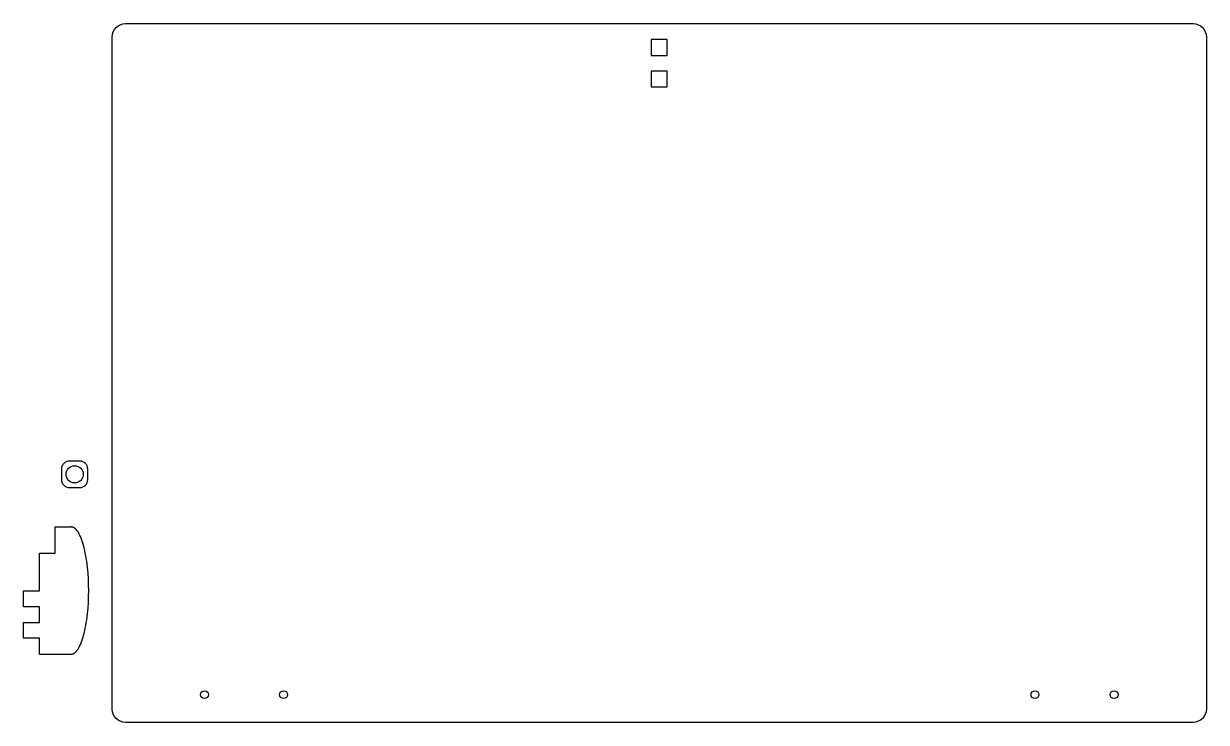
# Model space of a CAD drawing. Header units: millimetres. Extents: x 6626 to 7074, y 2372 to 2637.
import ezdxf

# ---------------------------------------------------------------- set-up
doc = ezdxf.new("R2010")
doc.units = ezdxf.units.MM
doc.layers.get('0').update_dxf_attribs({"linetype": 'CONTINUOUS'})

msp = doc.modelspace()

# ---------------------------------------------------------------- linework, layer by layer
for p, q in [((6664.12, 2636.87), (7069.12, 2636.87)), ((6659.12, 2376.87), (6659.12, 2631.87)), ((7074.12, 2631.87), (7074.12, 2376.87)), ((6639.87, 2467.94), (6639.87, 2463.94)), ((6646.87, 2470.94), (6642.87, 2470.94)), ((6649.87, 2463.94), (6649.87, 2467.94)), ((6642.87, 2460.94), (6646.87, 2460.94)), ((6637.54, 2445.99), (6643.54, 2445.99)), ((6631.54, 2397.74), (6643.54, 2397.74)), ((7069.12, 2371.87), (6664.12, 2371.87))]:
    msp.add_line(p, q)
at = {"color": 5}
for points in [[(6869.64, 2624.85), (6869.64, 2630.89), (6863.6, 2630.89), (6863.6, 2624.85)], [(6869.64, 2612.85), (6869.64, 2618.89), (6863.6, 2618.89), (6863.6, 2612.85)]]:
    msp.add_lwpolyline(points, close=True, dxfattribs=at)
for points in [[(6631.54, 2397.74), (6631.54, 2403.74), (6625.54, 2403.74), (6625.54, 2409.74), (6631.54, 2409.74), (6631.54, 2415.74), (6625.54, 2415.74), (6625.54, 2421.74), (6631.54, 2421.74), (6631.54, 2435.99), (6637.54, 2435.99), (6637.54, 2445.99)], [(6643.54, 2397.74), (6643.57, 2397.74), (6643.61, 2397.74), (6643.65, 2397.74), (6643.68, 2397.74), (6643.72, 2397.75), (6643.76, 2397.75), (6643.8, 2397.76), (6643.83, 2397.76), (6643.87, 2397.77), (6643.91, 2397.77), (6643.95, 2397.78), (6643.98, 2397.79), (6644.02, 2397.8), (6644.06, 2397.81), (6644.1, 2397.82), (6644.14, 2397.83), (6644.17, 2397.85), (6644.21, 2397.86), (6644.25, 2397.88), (6644.29, 2397.89), (6644.33, 2397.91), (6644.37, 2397.92), (6644.44, 2397.96), (6644.52, 2398), (6644.6, 2398.04), (6644.67, 2398.09), (6644.75, 2398.14), (6644.83, 2398.19), (6644.91, 2398.25), (6644.98, 2398.31), (6645.06, 2398.38), (6645.14, 2398.44), (6645.22, 2398.51), (6645.3, 2398.59), (6645.37, 2398.67), (6645.45, 2398.75), (6645.53, 2398.84), (6645.61, 2398.93), (6645.68, 2399.02), (6645.76, 2399.12), (6645.84, 2399.22), (6645.92, 2399.32), (6645.99, 2399.43), (6646.15, 2399.66), (6646.3, 2399.9), (6646.45, 2400.16), (6646.6, 2400.43), (6646.75, 2400.72), (6646.9, 2401.02), (6647.04, 2401.34), (6647.19, 2401.67), (6647.33, 2402.01), (6647.47, 2402.37), (6647.74, 2403.13), (6648.01, 2403.94), (6648.26, 2404.8), (6648.49, 2405.71), (6648.72, 2406.66), (6648.93, 2407.64), (6649.12, 2408.66), (6649.3, 2409.71), (6649.47, 2410.78), (6649.74, 2412.98), (6649.95, 2415.22), (6650.1, 2417.47), (6650.18, 2419.69), (6650.21, 2421.86), (6650.18, 2424.03), (6650.1, 2426.25), (6649.95, 2428.5), (6649.74, 2430.74), (6649.47, 2432.94), (6649.3, 2434.02), (6649.12, 2435.06), (6648.93, 2436.08), (6648.72, 2437.07), (6648.49, 2438.02), (6648.26, 2438.92), (6648.01, 2439.78), (6647.74, 2440.59), (6647.47, 2441.35), (6647.33, 2441.71), (6647.19, 2442.05), (6647.04, 2442.39), (6646.9, 2442.7), (6646.75, 2443), (6646.6, 2443.29), (6646.45, 2443.56), (6646.3, 2443.82), (6646.15, 2444.07), (6645.99, 2444.29), (6645.92, 2444.4), (6645.84, 2444.51), (6645.76, 2444.61), (6645.68, 2444.7), (6645.61, 2444.8), (6645.53, 2444.89), (6645.45, 2444.97), (6645.37, 2445.06), (6645.3, 2445.13), (6645.22, 2445.21), (6645.14, 2445.28), (6645.06, 2445.35), (6644.98, 2445.41), (6644.91, 2445.47), (6644.83, 2445.53), (6644.75, 2445.58), (6644.67, 2445.63), (6644.6, 2445.68), (6644.52, 2445.72), (6644.44, 2445.76), (6644.37, 2445.8), (6644.33, 2445.82), (6644.29, 2445.83), (6644.25, 2445.85), (6644.21, 2445.86), (6644.17, 2445.88), (6644.14, 2445.89), (6644.1, 2445.9), (6644.06, 2445.91), (6644.02, 2445.92), (6643.98, 2445.93), (6643.95, 2445.94), (6643.91, 2445.95), (6643.87, 2445.96), (6643.83, 2445.96), (6643.8, 2445.97), (6643.76, 2445.97), (6643.72, 2445.98), (6643.68, 2445.98), (6643.65, 2445.98), (6643.61, 2445.99), (6643.57, 2445.99), (6643.54, 2445.99)]]:
    msp.add_lwpolyline(points)
for centre, radius in [((6644.87, 2465.94), 3.25), ((6694.12, 2382.37), 1.5), ((6724.12, 2382.37), 1.5), ((7009.12, 2382.37), 1.5), ((7039.12, 2382.37), 1.5)]:
    msp.add_circle(centre, radius, dxfattribs=at)
at = {"extrusion": (0, 0, -1)}
for centre, start, end in [((-6664.12, 2631.87), 360, 90), ((-7069.12, 2631.87), 90, 180), ((-6664.12, 2376.87), 270, 0), ((-7069.12, 2376.87), 180, 270)]:
    msp.add_arc(centre, 5, start, end, dxfattribs=at)
for centre, start, end in [((6642.87, 2467.94), 90, 180), ((6646.87, 2467.94), 0, 90), ((6642.87, 2463.94), 180, 270), ((6646.87, 2463.94), 270, 0)]:
    msp.add_arc(centre, 3, start, end)

doc.saveas('drawing.dxf')
